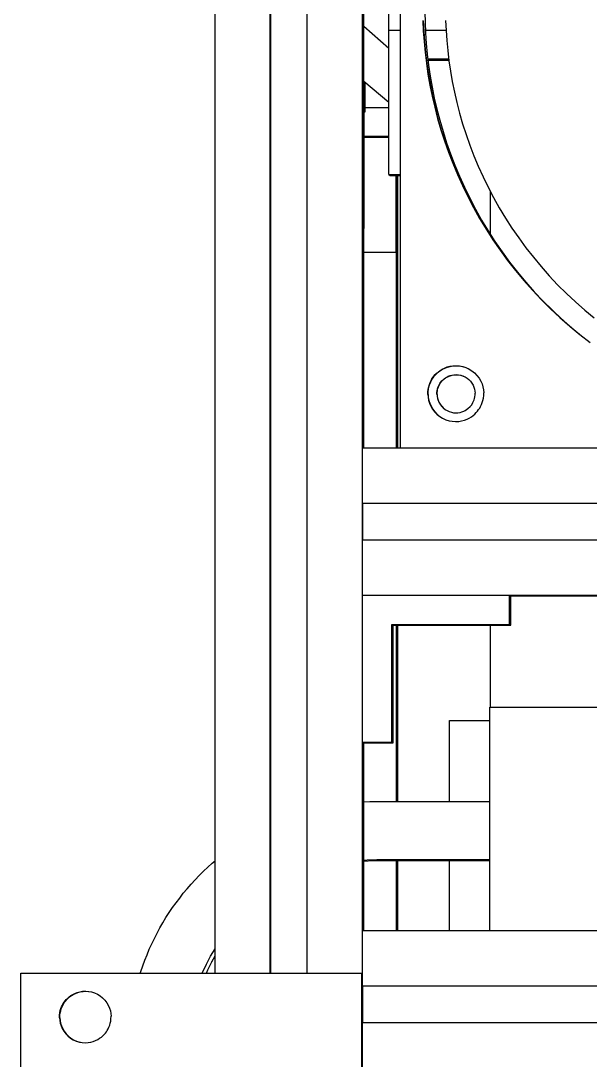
# Model space of a CAD drawing. Header units: millimetres. Extents: x -244 to 244, y -316 to 313.
# Drawn here: x -244.4 to -166.1, y 31.8 to 174.8 of the extents above; entities that cross this region are included whole.
import ezdxf

# ---------------------------------------------------------------- set-up
doc = ezdxf.new("R2010")
doc.units = ezdxf.units.MM
doc.layers.add('VISIBLE', color=7, linetype='Continuous')

msp = doc.modelspace()

# ---------------------------------------------------------------- linework, layer by layer
at = {"layer": 'VISIBLE'}
for p, q in [((-217.72, 43.76), (-217.72, 312.91)), ((-210.13, 43.76), (-210.13, 312.91)), ((-210.06, 43.76), (-210.06, 312.82)), ((-205.06, 43.76), (-205.06, 312.91)), ((-197.47, -315.95), (-197.47, 312.91)), ((-192.21, 116.05), (-192.21, 233.28)), ((-197.39, 116.05), (-197.39, 217.23)), ((-197.34, 116.05), (-197.34, 217.18)), ((-197.27, 116.05), (-197.27, 217.1)), ((-193.83, 153.67), (-193.83, 181)), ((-188.88, 176.03), (-188.85, 174.6)), ((-189.15, 174.88), (-189.09, 173.43)), ((-189.09, 174.83), (-189.03, 173.38)), ((-188.85, 174.6), (-188.79, 173.16)), ((-186.02, 174.88), (-185.96, 173.51)), ((-197.27, 174.1), (-193.83, 171.07)), ((-193.83, 173.55), (-192.21, 173.55)), ((-189.09, 173.43), (-188.99, 171.96)), ((-189.03, 173.38), (-188.93, 171.91)), ((-188.81, 173.55), (-185.96, 173.55)), ((-188.79, 173.16), (-188.69, 171.7)), ((-185.96, 173.51), (-185.87, 172.12)), ((-188.99, 171.96), (-188.85, 170.48)), ((-188.93, 171.91), (-188.79, 170.43)), ((-188.69, 171.7), (-188.55, 170.22)), ((-185.87, 172.12), (-185.74, 170.72)), ((-188.85, 170.48), (-188.67, 168.99)), ((-188.79, 170.43), (-188.61, 168.94)), ((-185.74, 170.72), (-185.57, 169.31)), ((-188.67, 168.99), (-188.45, 167.49)), ((-188.61, 168.94), (-188.39, 167.44)), ((-188.55, 170.22), (-188.37, 168.73)), ((-188.47, 169.57), (-185.6, 169.57)), ((-188.45, 169.41), (-185.58, 169.41)), ((-185.57, 169.31), (-185.36, 167.88)), ((-188.45, 167.49), (-188.18, 165.97)), ((-188.39, 167.44), (-188.12, 165.92)), ((-188.37, 168.73), (-188.15, 167.22)), ((-185.36, 167.88), (-185.11, 166.45)), ((-197.27, 166.51), (-193.83, 163.61)), ((-197.07, 162.3), (-197.07, 166.35)), ((-188.18, 165.97), (-187.87, 164.45)), ((-188.15, 167.22), (-187.89, 165.71)), ((-185.11, 166.45), (-184.81, 165.01)), ((-188.12, 165.92), (-187.82, 164.4)), ((-187.89, 165.71), (-187.58, 164.19)), ((-184.81, 165.01), (-184.48, 163.56)), ((-187.87, 164.45), (-187.52, 162.92)), ((-187.82, 164.4), (-187.46, 162.87)), ((-187.58, 164.19), (-187.23, 162.66)), ((-184.48, 163.56), (-184.1, 162.1)), ((-197.23, 146.25), (-197.23, 162.44)), ((-197.23, 162.44), (-197.07, 162.3)), ((-197.23, 162.3), (-197.07, 162.3)), ((-197.07, 162.89), (-193.83, 162.89)), ((-187.52, 162.92), (-187.12, 161.38)), ((-187.46, 162.87), (-187.07, 161.33)), ((-187.23, 162.66), (-186.83, 161.13)), ((-184.1, 162.1), (-183.68, 160.64)), ((-187.12, 161.38), (-186.68, 159.84)), ((-187.07, 161.33), (-186.62, 159.79)), ((-187.07, 161.33), (-186.62, 159.79)), ((-186.83, 161.13), (-186.38, 159.59)), ((-186.83, 161.13), (-186.38, 159.59)), ((-183.68, 160.64), (-183.21, 159.18)), ((-197.23, 158.93), (-193.83, 158.93)), ((-197.23, 158.81), (-193.83, 158.81)), ((-186.68, 159.84), (-186.18, 158.3)), ((-186.62, 159.79), (-186.13, 158.25)), ((-186.62, 159.79), (-186.13, 158.25)), ((-186.38, 159.59), (-185.89, 158.05)), ((-186.38, 159.59), (-185.89, 158.05)), ((-183.21, 159.18), (-182.7, 157.72)), ((-186.18, 158.3), (-185.64, 156.75)), ((-186.13, 158.25), (-185.59, 156.71)), ((-186.13, 158.25), (-185.59, 156.71)), ((-185.89, 158.05), (-185.35, 156.51)), ((-185.89, 158.05), (-185.35, 156.51)), ((-182.7, 157.72), (-182.14, 156.26)), ((-185.64, 156.75), (-185.05, 155.21)), ((-185.59, 156.71), (-184.99, 155.17)), ((-185.59, 156.71), (-184.99, 155.17)), ((-185.35, 156.51), (-184.76, 154.97)), ((-185.35, 156.51), (-184.76, 154.97)), ((-182.14, 156.26), (-181.54, 154.81)), ((-185.05, 155.21), (-184.41, 153.68)), ((-184.99, 155.17), (-184.36, 153.63)), ((-184.76, 154.97), (-184.12, 153.44)), ((-181.54, 154.81), (-180.88, 153.36)), ((-193.83, 153.67), (-193.63, 153.52)), ((-193.83, 153.67), (-192.21, 153.67)), ((-193.63, 153.52), (-192.21, 153.52)), ((-192.82, 142.98), (-192.82, 153.52)), ((-192.78, 116.05), (-192.78, 153.52)), ((-192.71, 116.05), (-192.71, 153.52)), ((-192.66, 116.05), (-192.66, 153.52)), ((-192.59, 116.05), (-192.59, 153.52)), ((-184.41, 153.68), (-183.72, 152.15)), ((-184.36, 153.63), (-183.67, 152.11)), ((-184.12, 153.44), (-183.43, 151.91)), ((-180.88, 153.36), (-180.18, 151.92)), ((-183.72, 152.15), (-182.98, 150.63)), ((-183.67, 152.11), (-182.93, 150.59)), ((-183.43, 151.91), (-182.7, 150.4)), ((-180.18, 151.92), (-179.43, 150.5)), ((-182.98, 150.63), (-182.19, 149.12)), ((-182.93, 150.59), (-182.14, 149.08)), ((-182.7, 150.4), (-181.91, 148.89)), ((-179.86, 145.43), (-179.86, 151.32)), ((-179.43, 150.5), (-178.64, 149.08)), ((-182.19, 149.12), (-181.35, 147.63)), ((-182.14, 149.08), (-181.3, 147.59)), ((-181.91, 148.89), (-181.07, 147.4)), ((-178.64, 149.08), (-177.8, 147.68)), ((-181.35, 147.63), (-180.46, 146.15)), ((-181.3, 147.59), (-180.41, 146.11)), ((-181.07, 147.4), (-180.18, 145.92)), ((-177.8, 147.68), (-176.91, 146.3)), ((-197.27, 146.28), (-197.23, 146.25)), ((-197.27, 146.25), (-197.23, 146.25)), ((-180.46, 146.15), (-179.52, 144.69)), ((-180.41, 146.11), (-179.47, 144.65)), ((-180.18, 145.92), (-179.24, 144.47)), ((-176.91, 146.3), (-175.97, 144.94)), ((-179.52, 144.69), (-178.53, 143.26)), ((-179.47, 144.65), (-178.48, 143.21)), ((-175.97, 144.94), (-174.99, 143.6)), ((-179.24, 144.47), (-178.25, 143.03)), ((-178.53, 143.26), (-177.5, 141.84)), ((-178.48, 143.21), (-177.44, 141.8)), ((-174.99, 143.6), (-173.96, 142.28)), ((-197.27, 142.98), (-192.82, 142.98)), ((-197.27, 142.96), (-192.78, 142.96)), ((-192.82, 142.98), (-192.78, 142.96)), ((-178.25, 143.03), (-177.22, 141.62)), ((-177.5, 141.84), (-176.41, 140.45)), ((-177.44, 141.8), (-176.36, 140.41)), ((-173.96, 142.28), (-172.89, 140.99)), ((-177.22, 141.62), (-176.14, 140.23)), ((-176.41, 140.45), (-175.28, 139.09)), ((-176.36, 140.41), (-175.23, 139.05)), ((-176.14, 140.23), (-175.01, 138.87)), ((-172.89, 140.99), (-171.77, 139.73)), ((-175.28, 139.09), (-174.1, 137.76)), ((-175.23, 139.05), (-174.05, 137.72)), ((-175.01, 138.87), (-173.83, 137.54)), ((-171.77, 139.73), (-170.62, 138.5)), ((-174.1, 137.76), (-172.88, 136.46)), ((-174.05, 137.72), (-172.83, 136.42)), ((-173.83, 137.54), (-172.61, 136.25)), ((-170.62, 138.5), (-169.42, 137.31)), ((-172.88, 136.46), (-171.61, 135.2)), ((-172.83, 136.42), (-171.56, 135.15)), ((-172.61, 136.25), (-171.35, 134.98)), ((-169.42, 137.31), (-168.18, 136.15)), ((-168.18, 136.15), (-166.9, 135.02)), ((-171.61, 135.2), (-170.31, 133.97)), ((-171.56, 135.15), (-170.25, 133.93)), ((-171.35, 134.98), (-170.04, 133.76)), ((-166.9, 135.02), (-165.59, 133.93)), ((-170.31, 133.97), (-168.96, 132.78)), ((-170.25, 133.93), (-168.91, 132.74)), ((-170.04, 133.76), (-168.69, 132.57)), ((-168.96, 132.78), (-167.57, 131.63)), ((-168.91, 132.74), (-167.53, 131.6)), ((-168.69, 132.57), (-167.36, 131.47)), ((-167.57, 131.63), (-166.15, 130.53)), ((-185.43, 127.28), (-185.02, 127.34)), ((-185.4, 127.26), (-185, 127.32)), ((-185.02, 127.34), (-184.59, 127.36)), ((-185, 127.32), (-184.57, 127.35)), ((-184.59, 127.36), (-184.15, 127.34)), ((-184.57, 127.35), (-184.12, 127.32)), ((-184.15, 127.34), (-183.7, 127.25)), ((-184.12, 127.32), (-183.67, 127.23)), ((-187.77, 125.73), (-187.62, 125.93)), ((-187.74, 125.71), (-187.59, 125.91)), ((-187.62, 125.93), (-187.45, 126.13)), ((-187.59, 125.91), (-187.42, 126.11)), ((-187.45, 126.13), (-187.25, 126.33)), ((-187.42, 126.11), (-187.22, 126.31)), ((-187.25, 126.33), (-187.02, 126.52)), ((-187.22, 126.31), (-186.99, 126.51)), ((-187.02, 126.52), (-186.77, 126.71)), ((-186.99, 126.51), (-186.74, 126.69)), ((-186.77, 126.71), (-186.48, 126.89)), ((-186.74, 126.69), (-186.45, 126.87)), ((-186.48, 126.89), (-186.16, 127.04)), ((-186.45, 126.87), (-186.13, 127.02)), ((-186.16, 127.04), (-185.81, 127.18)), ((-186.13, 127.02), (-185.78, 127.16)), ((-185.87, 125.8), (-185.65, 125.91)), ((-185.84, 125.79), (-185.62, 125.89)), ((-185.81, 127.18), (-185.43, 127.28)), ((-185.78, 127.16), (-185.4, 127.26)), ((-185.65, 125.91), (-185.41, 126)), ((-185.62, 125.89), (-185.38, 125.98)), ((-185.41, 126), (-185.15, 126.07)), ((-185.38, 125.98), (-185.12, 126.05)), ((-185.15, 126.07), (-184.87, 126.12)), ((-185.12, 126.05), (-184.84, 126.1)), ((-184.87, 126.12), (-184.58, 126.13)), ((-184.84, 126.1), (-184.55, 126.11)), ((-184.58, 126.13), (-184.27, 126.11)), ((-184.55, 126.11), (-184.24, 126.09)), ((-184.27, 126.11), (-183.96, 126.05)), ((-184.24, 126.09), (-183.94, 126.04)), ((-184.24, 126.09), (-183.94, 126.04)), ((-183.96, 126.05), (-183.66, 125.96)), ((-183.94, 126.04), (-183.63, 125.94)), ((-183.94, 126.04), (-183.63, 125.94)), ((-183.7, 127.25), (-183.25, 127.11)), ((-183.67, 127.23), (-183.23, 127.09)), ((-183.66, 125.96), (-183.36, 125.82)), ((-183.63, 125.94), (-183.33, 125.81)), ((-183.63, 125.94), (-183.33, 125.81)), ((-183.25, 127.11), (-182.82, 126.92)), ((-183.23, 127.09), (-182.79, 126.9)), ((-182.82, 126.92), (-182.41, 126.66)), ((-182.79, 126.9), (-182.4, 126.66)), ((-182.41, 126.66), (-182.04, 126.36)), ((-182.04, 126.36), (-181.71, 126.02)), ((-182.04, 126.36), (-181.71, 126.02)), ((-181.71, 126.02), (-181.42, 125.65)), ((-188.42, 124.13), (-188.35, 124.46)), ((-188.35, 124.46), (-188.26, 124.76)), ((-188.32, 124.44), (-188.23, 124.74)), ((-188.26, 124.76), (-188.15, 125.04)), ((-188.23, 124.74), (-188.12, 125.02)), ((-188.15, 125.04), (-188.03, 125.3)), ((-188.12, 125.02), (-188, 125.28)), ((-188.03, 125.3), (-187.9, 125.53)), ((-188, 125.28), (-187.87, 125.51)), ((-187.9, 125.53), (-187.77, 125.73)), ((-187.87, 125.51), (-187.74, 125.71)), ((-187.08, 124.35), (-186.93, 124.72)), ((-187.06, 124.33), (-186.9, 124.7)), ((-186.93, 124.72), (-186.75, 125.01)), ((-186.9, 124.7), (-186.72, 125)), ((-186.75, 125.01), (-186.53, 125.29)), ((-186.72, 125), (-186.5, 125.27)), ((-186.53, 125.29), (-186.24, 125.56)), ((-186.5, 125.27), (-186.21, 125.54)), ((-186.24, 125.56), (-186.06, 125.68)), ((-186.21, 125.54), (-186.03, 125.67)), ((-186.06, 125.68), (-185.87, 125.8)), ((-186.03, 125.67), (-185.84, 125.79)), ((-183.36, 125.82), (-183.08, 125.65)), ((-183.33, 125.81), (-183.07, 125.64)), ((-183.33, 125.81), (-183.07, 125.64)), ((-183.08, 125.65), (-182.83, 125.45)), ((-182.83, 125.45), (-182.6, 125.21)), ((-182.83, 125.45), (-182.6, 125.21)), ((-182.6, 125.21), (-182.41, 124.96)), ((-182.6, 125.21), (-182.41, 124.96)), ((-182.41, 124.96), (-182.25, 124.69)), ((-182.41, 124.96), (-182.25, 124.69)), ((-182.25, 124.69), (-182.13, 124.41)), ((-181.42, 125.65), (-181.19, 125.25)), ((-181.19, 125.25), (-181.01, 124.85)), ((-181.01, 124.85), (-180.89, 124.43)), ((-188.47, 123.4), (-188.46, 123.78)), ((-188.47, 123.4), (-188.43, 123.01)), ((-188.46, 123.78), (-188.42, 124.13)), ((-188.44, 123.38), (-188.43, 123.76)), ((-188.44, 123.38), (-188.4, 122.99)), ((-188.43, 123.76), (-188.39, 124.11)), ((-188.39, 124.11), (-188.32, 124.44)), ((-187.22, 123.68), (-187.19, 123.92)), ((-187.22, 123.42), (-187.22, 123.68)), ((-187.22, 123.42), (-187.2, 123.15)), ((-187.2, 123.4), (-187.19, 123.66)), ((-187.2, 123.4), (-187.17, 123.13)), ((-187.2, 123.15), (-187.15, 122.88)), ((-187.19, 123.92), (-187.15, 124.14)), ((-187.19, 123.66), (-187.16, 123.9)), ((-187.17, 123.13), (-187.12, 122.86)), ((-187.16, 123.9), (-187.12, 124.13)), ((-187.15, 124.14), (-187.08, 124.35)), ((-187.12, 124.13), (-187.06, 124.33)), ((-182.13, 124.41), (-182.04, 124.13)), ((-182.05, 122.86), (-182, 123.08)), ((-182.04, 124.13), (-181.99, 123.85)), ((-182, 123.08), (-181.97, 123.33)), ((-181.99, 123.85), (-181.97, 123.58)), ((-181.97, 123.33), (-181.97, 123.58)), ((-180.89, 124.43), (-180.81, 124.03)), ((-180.83, 122.91), (-180.79, 123.26)), ((-180.81, 124.03), (-180.78, 123.64)), ((-180.79, 123.26), (-180.78, 123.64)), ((-188.43, 123.01), (-188.36, 122.61)), ((-188.4, 122.99), (-188.33, 122.59)), ((-188.36, 122.61), (-188.23, 122.2)), ((-188.33, 122.59), (-188.2, 122.18)), ((-188.23, 122.2), (-188.05, 121.79)), ((-188.2, 122.18), (-188.03, 121.77)), ((-188.05, 121.79), (-187.82, 121.39)), ((-188.03, 121.77), (-187.8, 121.37)), ((-187.15, 122.88), (-187.06, 122.6)), ((-187.12, 122.86), (-187.04, 122.58)), ((-187.06, 122.6), (-186.94, 122.32)), ((-187.04, 122.58), (-186.91, 122.3)), ((-186.94, 122.32), (-186.78, 122.05)), ((-186.91, 122.3), (-186.76, 122.03)), ((-186.78, 122.05), (-186.59, 121.79)), ((-186.76, 122.03), (-186.56, 121.77)), ((-186.59, 121.79), (-186.36, 121.56)), ((-186.56, 121.77), (-186.34, 121.54)), ((-186.56, 121.77), (-186.34, 121.54)), ((-182.95, 121.45), (-182.66, 121.72)), ((-182.66, 121.72), (-182.44, 121.99)), ((-182.44, 121.99), (-182.26, 122.29)), ((-182.26, 122.29), (-182.11, 122.65)), ((-182.11, 122.65), (-182.05, 122.86)), ((-181.34, 121.52), (-181.21, 121.75)), ((-181.21, 121.75), (-181.09, 122)), ((-181.09, 122), (-180.99, 122.28)), ((-180.99, 122.28), (-180.9, 122.58)), ((-180.9, 122.58), (-180.83, 122.91)), ((-187.82, 121.39), (-187.54, 121.02)), ((-187.8, 121.37), (-187.51, 121)), ((-187.54, 121.02), (-187.21, 120.68)), ((-187.51, 121), (-187.18, 120.66)), ((-187.21, 120.68), (-186.84, 120.38)), ((-187.18, 120.66), (-186.81, 120.36)), ((-186.84, 120.38), (-186.43, 120.13)), ((-186.84, 120.38), (-186.43, 120.13)), ((-186.36, 121.56), (-186.11, 121.35)), ((-186.34, 121.54), (-186.09, 121.34)), ((-186.34, 121.54), (-186.09, 121.34)), ((-186.11, 121.35), (-185.83, 121.18)), ((-186.11, 121.35), (-185.83, 121.18)), ((-185.83, 121.18), (-185.53, 121.04)), ((-185.83, 121.18), (-185.53, 121.04)), ((-185.53, 121.04), (-185.23, 120.95)), ((-185.23, 120.95), (-184.92, 120.89)), ((-184.92, 120.89), (-184.61, 120.87)), ((-184.61, 120.87), (-184.32, 120.89)), ((-184.32, 120.89), (-184.04, 120.93)), ((-184.04, 120.93), (-183.78, 121)), ((-183.78, 121), (-183.54, 121.09)), ((-183.54, 121.09), (-183.32, 121.2)), ((-183.32, 121.2), (-183.13, 121.32)), ((-183.13, 121.32), (-182.95, 121.45)), ((-182.77, 120.15), (-182.48, 120.33)), ((-182.48, 120.33), (-182.22, 120.52)), ((-182.22, 120.52), (-182, 120.71)), ((-182, 120.71), (-181.8, 120.91)), ((-181.8, 120.91), (-181.63, 121.11)), ((-181.63, 121.11), (-181.48, 121.31)), ((-181.48, 121.31), (-181.34, 121.52)), ((-186.43, 120.13), (-185.99, 119.93)), ((-186.43, 120.13), (-185.99, 119.93)), ((-185.99, 119.93), (-185.55, 119.79)), ((-185.55, 119.79), (-185.1, 119.71)), ((-185.1, 119.71), (-184.65, 119.68)), ((-184.65, 119.68), (-184.22, 119.7)), ((-184.22, 119.7), (-183.82, 119.76)), ((-183.82, 119.76), (-183.44, 119.86)), ((-183.44, 119.86), (-183.08, 120)), ((-183.08, 120), (-182.77, 120.15)), ((-197.47, 116.05), (197.47, 116.05)), ((-197.47, 108.46), (-197.41, 108.42)), ((-197.47, 108.46), (197.47, 108.46)), ((-197.41, 103.39), (-197.41, 108.42)), ((-197.41, 108.42), (197.41, 108.42)), ((-197.47, 103.39), (197.47, 103.39)), ((-197.47, 95.8), (197.47, 95.8)), ((-177.22, 91.75), (-177.22, 95.8)), ((-177.22, 95.8), (-177.04, 95.7)), ((-177.15, 95.76), (177.15, 95.76)), ((-177.1, 95.74), (177.1, 95.74)), ((-177.04, 91.65), (-177.04, 95.7)), ((-177.04, 95.7), (177.04, 95.7)), ((-177.04, 95.67), (-70.79, 95.67)), ((-193.42, 75.54), (-193.42, 91.75)), ((-193.42, 91.75), (-193.22, 91.65)), ((-193.42, 91.75), (-177.22, 91.75)), ((-193.22, 75.47), (-193.22, 91.65)), ((-193.22, 91.65), (-177.04, 91.65)), ((-192.78, 67.39), (-192.78, 91.65)), ((-192.71, 67.39), (-192.71, 91.65)), ((-192.66, 67.39), (-192.66, 91.65)), ((-192.59, 67.39), (-192.59, 91.65)), ((-179.86, 80.37), (-179.86, 91.65)), ((-177.22, 91.75), (-177.04, 91.65)), ((-179.93, 49.62), (-179.93, 80.37)), ((-179.93, 80.37), (-118.34, 80.37)), ((-185.48, 67.38), (-185.48, 78.52)), ((-185.48, 78.52), (-179.93, 78.52)), ((-197.47, 75.54), (-197.27, 75.47)), ((-197.47, 75.54), (-193.42, 75.54)), ((-197.39, 49.62), (-197.39, 75.52)), ((-197.34, 49.62), (-197.34, 75.5)), ((-197.27, 49.62), (-197.27, 75.47)), ((-197.27, 75.47), (-193.22, 75.47)), ((-193.42, 75.54), (-193.22, 75.47)), ((-197.27, 67.34), (-197.24, 67.34)), ((-197.24, 67.34), (-196.45, 67.37)), ((-197.24, 67.34), (-197.24, 67.34)), ((-197.24, 67.34), (-197.24, 67.34)), ((-197.24, 67.34), (-197.24, 67.34)), ((-197.24, 67.34), (-197.24, 67.34)), ((-196.45, 67.37), (-195.67, 67.39)), ((-195.67, 67.39), (-194.15, 67.4)), ((-195.67, 67.39), (-195.67, 67.39)), ((-195.67, 67.39), (-195.67, 67.39)), ((-194.15, 67.4), (-192.67, 67.39)), ((-192.67, 67.39), (-191.21, 67.39)), ((-191.21, 67.39), (-188.32, 67.38)), ((-188.32, 67.38), (-179.93, 67.38)), ((-218.72, 58.34), (-218.11, 58.9)), ((-218.11, 58.9), (-217.72, 59.23)), ((-218.11, 58.9), (-218.11, 58.9)), ((-218.11, 58.9), (-218.11, 58.9)), ((-218.11, 58.9), (-218.11, 58.9)), ((-218.11, 58.9), (-218.11, 58.9)), ((-197.27, 59.33), (-196.79, 59.37)), ((-197.27, 59.17), (-196.01, 59.24)), ((-196.79, 59.37), (-195.46, 59.4)), ((-196.01, 59.24), (-196.01, 59.24)), ((-196.01, 59.24), (-196, 59.24)), ((-196, 59.24), (-194.67, 59.27)), ((-195.46, 59.4), (-194.09, 59.41)), ((-194.67, 59.27), (-193.3, 59.27)), ((-194.09, 59.41), (-192.67, 59.41)), ((-193.3, 59.27), (-191.9, 59.27)), ((-193.3, 59.27), (-191.89, 59.27)), ((-192.78, 49.62), (-192.78, 59.27)), ((-192.71, 49.62), (-192.71, 59.27)), ((-192.67, 59.41), (-191.23, 59.4)), ((-192.66, 49.62), (-192.66, 59.27)), ((-192.59, 49.62), (-192.59, 59.27)), ((-191.9, 59.27), (-190.46, 59.26)), ((-191.89, 59.27), (-190.46, 59.26)), ((-191.23, 59.4), (-188.32, 59.4)), ((-190.46, 59.26), (-187.58, 59.26)), ((-188.32, 59.4), (-179.93, 59.4)), ((-187.58, 59.26), (-179.93, 59.26)), ((-185.48, 49.62), (-185.48, 59.26)), ((-219.89, 57.2), (-219.31, 57.78)), ((-219.31, 57.78), (-218.72, 58.34)), ((-219.31, 57.78), (-219.31, 57.78)), ((-219.31, 57.78), (-219.31, 57.78)), ((-219.31, 57.78), (-219.31, 57.78)), ((-219.31, 57.78), (-219.31, 57.78)), ((-221.55, 55.38), (-221.01, 56)), ((-221.01, 56), (-220.46, 56.61)), ((-220.46, 56.61), (-219.89, 57.2)), ((-220.46, 56.61), (-220.46, 56.61)), ((-220.46, 56.61), (-220.46, 56.61)), ((-220.46, 56.61), (-220.46, 56.61)), ((-220.46, 56.61), (-220.46, 56.61)), ((-222.58, 54.1), (-222.08, 54.75)), ((-222.08, 54.75), (-221.55, 55.38)), ((-221.55, 55.38), (-221.55, 55.38)), ((-221.55, 55.38), (-221.55, 55.38)), ((-221.55, 55.38), (-221.55, 55.38)), ((-221.55, 55.38), (-221.55, 55.38)), ((-223.55, 52.78), (-223.08, 53.44)), ((-223.08, 53.44), (-222.58, 54.1)), ((-222.58, 54.1), (-222.58, 54.1)), ((-222.58, 54.1), (-222.58, 54.1)), ((-222.58, 54.1), (-222.58, 54.1)), ((-222.58, 54.1), (-222.58, 54.1)), ((-224.46, 51.4), (-224.01, 52.1)), ((-224.01, 52.1), (-223.55, 52.78)), ((-223.55, 52.78), (-223.55, 52.78)), ((-223.55, 52.78), (-223.55, 52.78)), ((-225.29, 49.99), (-224.88, 50.7)), ((-224.88, 50.7), (-224.46, 51.4)), ((-224.46, 51.4), (-224.46, 51.4)), ((-224.46, 51.4), (-224.46, 51.4)), ((-226.06, 48.54), (-225.68, 49.27)), ((-225.68, 49.27), (-225.29, 49.99)), ((-225.29, 49.99), (-225.29, 49.99)), ((-225.29, 49.99), (-225.29, 49.99)), ((-225.29, 49.99), (-225.29, 49.99)), ((-225.29, 49.99), (-225.29, 49.99)), ((-197.47, 49.62), (197.47, 49.62)), ((-226.75, 47.05), (-226.41, 47.8)), ((-226.41, 47.8), (-226.06, 48.54)), ((-226.06, 48.54), (-226.06, 48.54)), ((-226.06, 48.54), (-226.06, 48.54)), ((-226.06, 48.54), (-226.06, 48.54)), ((-226.06, 48.54), (-226.06, 48.54)), ((-227.37, 45.53), (-227.07, 46.29)), ((-227.07, 46.29), (-226.75, 47.05)), ((-226.75, 47.05), (-226.75, 47.05)), ((-226.75, 47.05), (-226.75, 47.05)), ((-226.75, 47.05), (-226.75, 47.05)), ((-226.75, 47.05), (-226.75, 47.05)), ((-218.9, 44.99), (-218.32, 46.1)), ((-218.32, 46.1), (-217.72, 47.11)), ((-218.17, 45.32), (-217.72, 46.13)), ((-227.92, 43.98), (-227.65, 44.76)), ((-227.65, 44.76), (-227.37, 45.53)), ((-227.37, 45.53), (-227.37, 45.53)), ((-227.37, 45.53), (-227.37, 45.53)), ((-227.37, 45.53), (-227.37, 45.53)), ((-227.37, 45.53), (-227.37, 45.53)), ((-219.43, 43.85), (-218.9, 44.99)), ((-218.72, 44.2), (-218.17, 45.32)), ((-218.18, 45.29), (-218.17, 45.32)), ((-218.17, 45.32), (-218.15, 45.35)), ((-218.17, 45.32), (-218.17, 45.32)), ((-218.17, 45.32), (-218.17, 45.32)), ((-244.42, -90.5), (-244.42, 43.76)), ((-244.42, 43.76), (-197.52, 43.76)), ((-227.99, 43.76), (-227.92, 43.98)), ((-227.92, 43.98), (-227.92, 43.98)), ((-227.92, 43.98), (-227.92, 43.98)), ((-227.92, 43.98), (-227.92, 43.98)), ((-227.92, 43.98), (-227.92, 43.98)), ((-219.47, 43.76), (-219.43, 43.85)), ((-218.91, 43.76), (-218.72, 44.2)), ((-218.73, 44.17), (-218.72, 44.2)), ((-218.72, 44.2), (-218.7, 44.23)), ((-218.72, 44.2), (-218.72, 44.2)), ((-218.72, 44.2), (-218.72, 44.2)), ((-197.52, -90.5), (-197.52, 43.76)), ((-197.52, 43.76), (-197.47, 43.75)), ((-197.47, 42.03), (-197.41, 42.01)), ((-197.47, 42.03), (197.47, 42.03)), ((-197.41, 36.96), (-197.41, 42.01)), ((-197.41, 42.01), (197.41, 42.01)), ((-238.32, 39.95), (-238.16, 40.14)), ((-238.25, 39.94), (-238.1, 40.13)), ((-238.16, 40.14), (-237.97, 40.32)), ((-238.1, 40.13), (-237.91, 40.31)), ((-237.97, 40.32), (-237.77, 40.5)), ((-237.91, 40.31), (-237.71, 40.49)), ((-237.77, 40.5), (-237.53, 40.67)), ((-237.71, 40.49), (-237.47, 40.66)), ((-237.53, 40.67), (-237.27, 40.84)), ((-237.47, 40.66), (-237.21, 40.82)), ((-237.27, 40.84), (-236.97, 40.98)), ((-237.21, 40.82), (-236.91, 40.97)), ((-236.97, 40.98), (-236.65, 41.1)), ((-236.91, 40.97), (-236.59, 41.09)), ((-236.65, 41.1), (-236.3, 41.2)), ((-236.59, 41.09), (-236.24, 41.19)), ((-236.3, 41.2), (-235.92, 41.26)), ((-236.24, 41.19), (-235.86, 41.25)), ((-235.92, 41.26), (-235.53, 41.28)), ((-235.86, 41.25), (-235.47, 41.27)), ((-235.53, 41.28), (-235.12, 41.25)), ((-235.47, 41.27), (-235.06, 41.24)), ((-235.12, 41.25), (-234.7, 41.17)), ((-234.7, 41.17), (-234.29, 41.04)), ((-234.29, 41.04), (-233.89, 40.86)), ((-234.29, 41.04), (-233.89, 40.86)), ((-233.89, 40.86), (-233.51, 40.63)), ((-233.89, 40.86), (-233.51, 40.63)), ((-233.51, 40.63), (-233.17, 40.35)), ((-233.17, 40.35), (-232.86, 40.04)), ((-233.17, 40.35), (-232.86, 40.04)), ((-238.99, 38.6), (-238.91, 38.88)), ((-238.93, 38.59), (-238.85, 38.87)), ((-238.91, 38.88), (-238.81, 39.13)), ((-238.85, 38.87), (-238.75, 39.12)), ((-238.81, 39.13), (-238.7, 39.37)), ((-238.75, 39.12), (-238.64, 39.36)), ((-238.7, 39.37), (-238.58, 39.58)), ((-238.64, 39.36), (-238.52, 39.57)), ((-238.58, 39.58), (-238.45, 39.77)), ((-238.52, 39.57), (-238.39, 39.76)), ((-238.45, 39.77), (-238.32, 39.95)), ((-238.39, 39.76), (-238.25, 39.94)), ((-232.86, 40.04), (-232.6, 39.69)), ((-232.86, 40.04), (-232.6, 39.69)), ((-232.6, 39.69), (-232.39, 39.33)), ((-232.6, 39.69), (-232.39, 39.33)), ((-232.39, 39.33), (-232.23, 38.95)), ((-232.23, 38.95), (-232.11, 38.57)), ((-239.1, 37.62), (-239.09, 37.97)), ((-239.1, 37.62), (-239.07, 37.26)), ((-239.09, 37.97), (-239.05, 38.29)), ((-239.07, 37.26), (-239, 36.89)), ((-239.05, 38.29), (-238.99, 38.6)), ((-239.04, 37.61), (-239.03, 37.96)), ((-239.04, 37.61), (-239.01, 37.25)), ((-239.03, 37.96), (-238.99, 38.28)), ((-239.01, 37.25), (-238.94, 36.88)), ((-238.99, 38.28), (-238.93, 38.59)), ((-232.11, 38.57), (-232.04, 38.2)), ((-232.05, 37.17), (-232.02, 37.49)), ((-232.04, 38.2), (-232.01, 37.84)), ((-232.02, 37.49), (-232.01, 37.84)), ((-239, 36.89), (-238.88, 36.51)), ((-238.94, 36.88), (-238.82, 36.5)), ((-238.88, 36.51), (-238.72, 36.13)), ((-238.82, 36.5), (-238.66, 36.12)), ((-238.72, 36.13), (-238.51, 35.77)), ((-238.66, 36.12), (-238.44, 35.76)), ((-238.51, 35.77), (-238.24, 35.42)), ((-232.65, 35.69), (-232.53, 35.88)), ((-232.53, 35.88), (-232.41, 36.09)), ((-232.41, 36.09), (-232.3, 36.33)), ((-232.3, 36.33), (-232.2, 36.58)), ((-232.2, 36.58), (-232.12, 36.86)), ((-232.12, 36.86), (-232.05, 37.17)), ((-197.47, 36.96), (197.47, 36.96)), ((-238.44, 35.76), (-238.18, 35.41)), ((-238.24, 35.42), (-237.94, 35.11)), ((-238.18, 35.41), (-237.88, 35.1)), ((-238.18, 35.41), (-237.88, 35.1)), ((-237.94, 35.11), (-237.59, 34.83)), ((-237.88, 35.1), (-237.53, 34.82)), ((-237.88, 35.1), (-237.53, 34.82)), ((-237.59, 34.83), (-237.22, 34.6)), ((-237.53, 34.82), (-237.16, 34.59)), ((-237.53, 34.82), (-237.16, 34.59)), ((-237.22, 34.6), (-236.82, 34.42)), ((-237.16, 34.59), (-236.76, 34.41)), ((-237.16, 34.59), (-236.76, 34.41)), ((-236.82, 34.42), (-236.4, 34.29)), ((-236.76, 34.41), (-236.34, 34.28)), ((-236.76, 34.41), (-236.34, 34.28)), ((-234.81, 34.27), (-234.46, 34.36)), ((-234.46, 34.36), (-234.13, 34.48)), ((-234.13, 34.48), (-233.84, 34.63)), ((-233.84, 34.63), (-233.58, 34.79)), ((-233.58, 34.79), (-233.34, 34.96)), ((-233.34, 34.96), (-233.13, 35.14)), ((-233.13, 35.14), (-232.95, 35.32)), ((-232.95, 35.32), (-232.79, 35.51)), ((-232.79, 35.51), (-232.65, 35.69)), ((-236.4, 34.29), (-235.99, 34.21)), ((-236.34, 34.28), (-235.97, 34.21)), ((-236.34, 34.28), (-235.97, 34.21)), ((-235.99, 34.21), (-235.58, 34.19)), ((-235.58, 34.19), (-235.18, 34.21)), ((-235.18, 34.21), (-234.81, 34.27))]:
    msp.add_line(p, q, dxfattribs=at)

doc.saveas('drawing.dxf')
